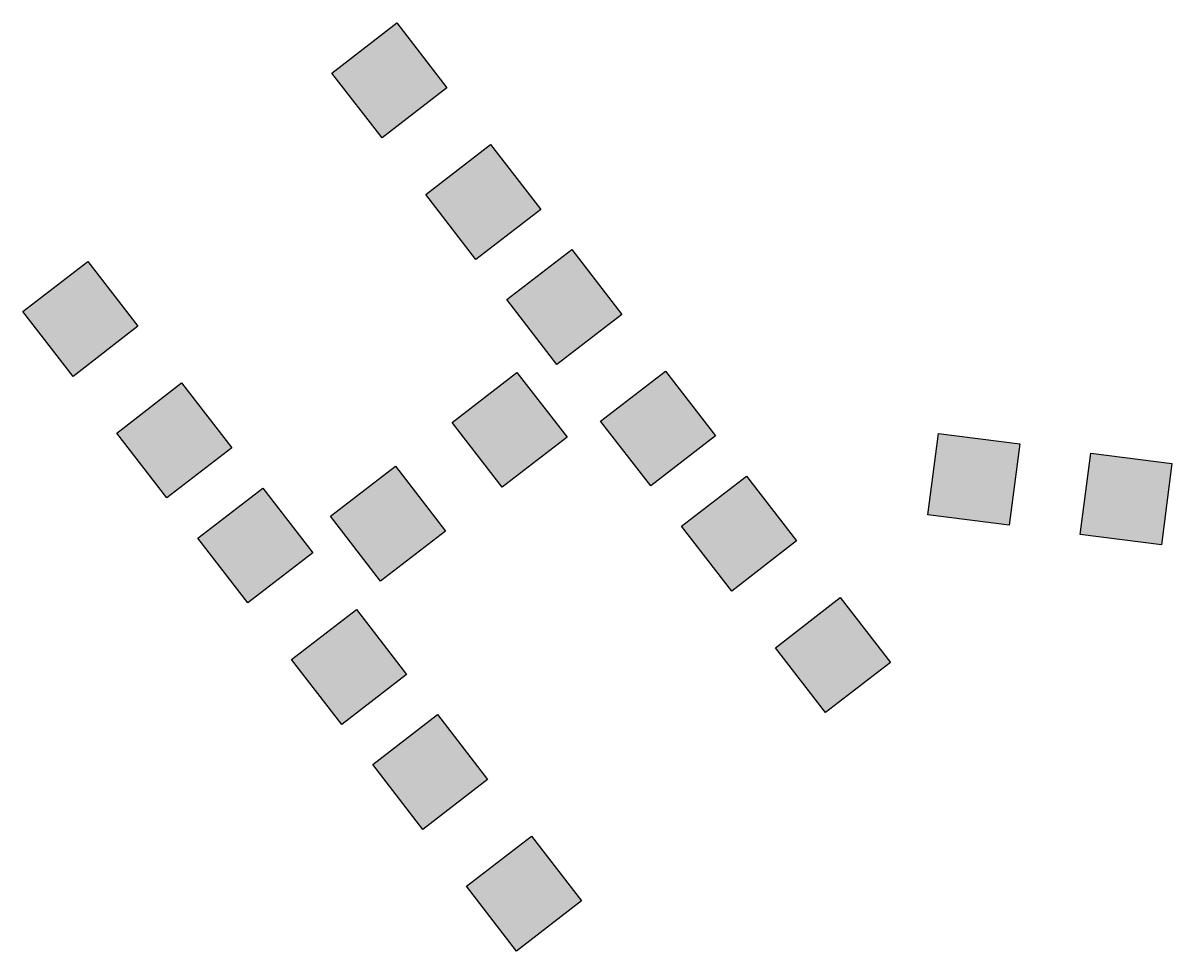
# Model space of a CAD drawing. Header units: millimetres. Extents: x 25.2 to 36.4, y 41.4 to 50.4.
import ezdxf

# ---------------------------------------------------------------- set-up
doc = ezdxf.new("R2010")
doc.units = ezdxf.units.MM
doc.header["$MEASUREMENT"] = 0
doc.layers.add('Top-Layer', color=7, linetype='Continuous', true_color=0xff0000)

msp = doc.modelspace()

# ---------------------------------------------------------------- hatches: boundary and pattern name
at = {"layer": 'Top-Layer'}
for points in [[(28.196, 49.933), (28.83, 50.422), (29.319, 49.789), (28.685, 49.3)], [(29.112, 48.747), (29.745, 49.236), (30.234, 48.602), (29.601, 48.113)], [(29.903, 47.721), (30.537, 48.21), (31.026, 47.577), (30.392, 47.088)], [(25.18, 47.605), (25.814, 48.094), (26.302, 47.461), (25.669, 46.972)], [(29.858, 45.889), (29.369, 46.523), (30.002, 47.011), (30.491, 46.378)], [(30.819, 46.535), (31.452, 47.024), (31.941, 46.39), (31.308, 45.902)], [(26.096, 46.419), (26.729, 46.908), (27.218, 46.275), (26.585, 45.786)], [(34.015, 45.62), (34.117, 46.414), (34.911, 46.312), (34.809, 45.518)], [(35.502, 45.429), (35.604, 46.222), (36.397, 46.12), (36.295, 45.327)], [(28.671, 44.974), (28.182, 45.607), (28.816, 46.096), (29.305, 45.462)], [(31.61, 45.509), (32.244, 45.998), (32.733, 45.365), (32.099, 44.876)], [(26.887, 45.394), (27.521, 45.882), (28.009, 45.249), (27.376, 44.76)], [(32.526, 44.323), (33.159, 44.812), (33.648, 44.179), (33.015, 43.69)], [(27.803, 44.207), (28.436, 44.696), (28.925, 44.063), (28.292, 43.574)], [(28.594, 43.182), (29.228, 43.671), (29.716, 43.037), (29.083, 42.548)], [(29.51, 41.995), (30.143, 42.484), (30.632, 41.851), (29.999, 41.362)]]:
    msp.add_hatch(color=256, dxfattribs=at).paths.add_polyline_path(points)

# ---------------------------------------------------------------- linework, layer by layer
for points in [[(28.196, 49.933), (28.83, 50.422), (29.319, 49.789), (28.685, 49.3)], [(29.112, 48.747), (29.745, 49.236), (30.234, 48.602), (29.601, 48.113)], [(29.903, 47.721), (30.537, 48.21), (31.026, 47.577), (30.392, 47.088)], [(25.18, 47.605), (25.814, 48.094), (26.302, 47.461), (25.669, 46.972)], [(29.858, 45.889), (29.369, 46.523), (30.002, 47.011), (30.491, 46.378)], [(30.819, 46.535), (31.452, 47.024), (31.941, 46.39), (31.308, 45.902)], [(26.096, 46.419), (26.729, 46.908), (27.218, 46.275), (26.585, 45.786)], [(34.015, 45.62), (34.117, 46.414), (34.911, 46.312), (34.809, 45.518)], [(35.502, 45.429), (35.604, 46.222), (36.397, 46.12), (36.295, 45.327)], [(28.671, 44.974), (28.182, 45.607), (28.816, 46.096), (29.305, 45.462)], [(31.61, 45.509), (32.244, 45.998), (32.733, 45.365), (32.099, 44.876)], [(26.887, 45.394), (27.521, 45.882), (28.009, 45.249), (27.376, 44.76)], [(32.526, 44.323), (33.159, 44.812), (33.648, 44.179), (33.015, 43.69)], [(27.803, 44.207), (28.436, 44.696), (28.925, 44.063), (28.292, 43.574)], [(28.594, 43.182), (29.228, 43.671), (29.716, 43.037), (29.083, 42.548)], [(29.51, 41.995), (30.143, 42.484), (30.632, 41.851), (29.999, 41.362)]]:
    msp.add_lwpolyline(points, close=True, dxfattribs=at)

doc.saveas('drawing.dxf')
